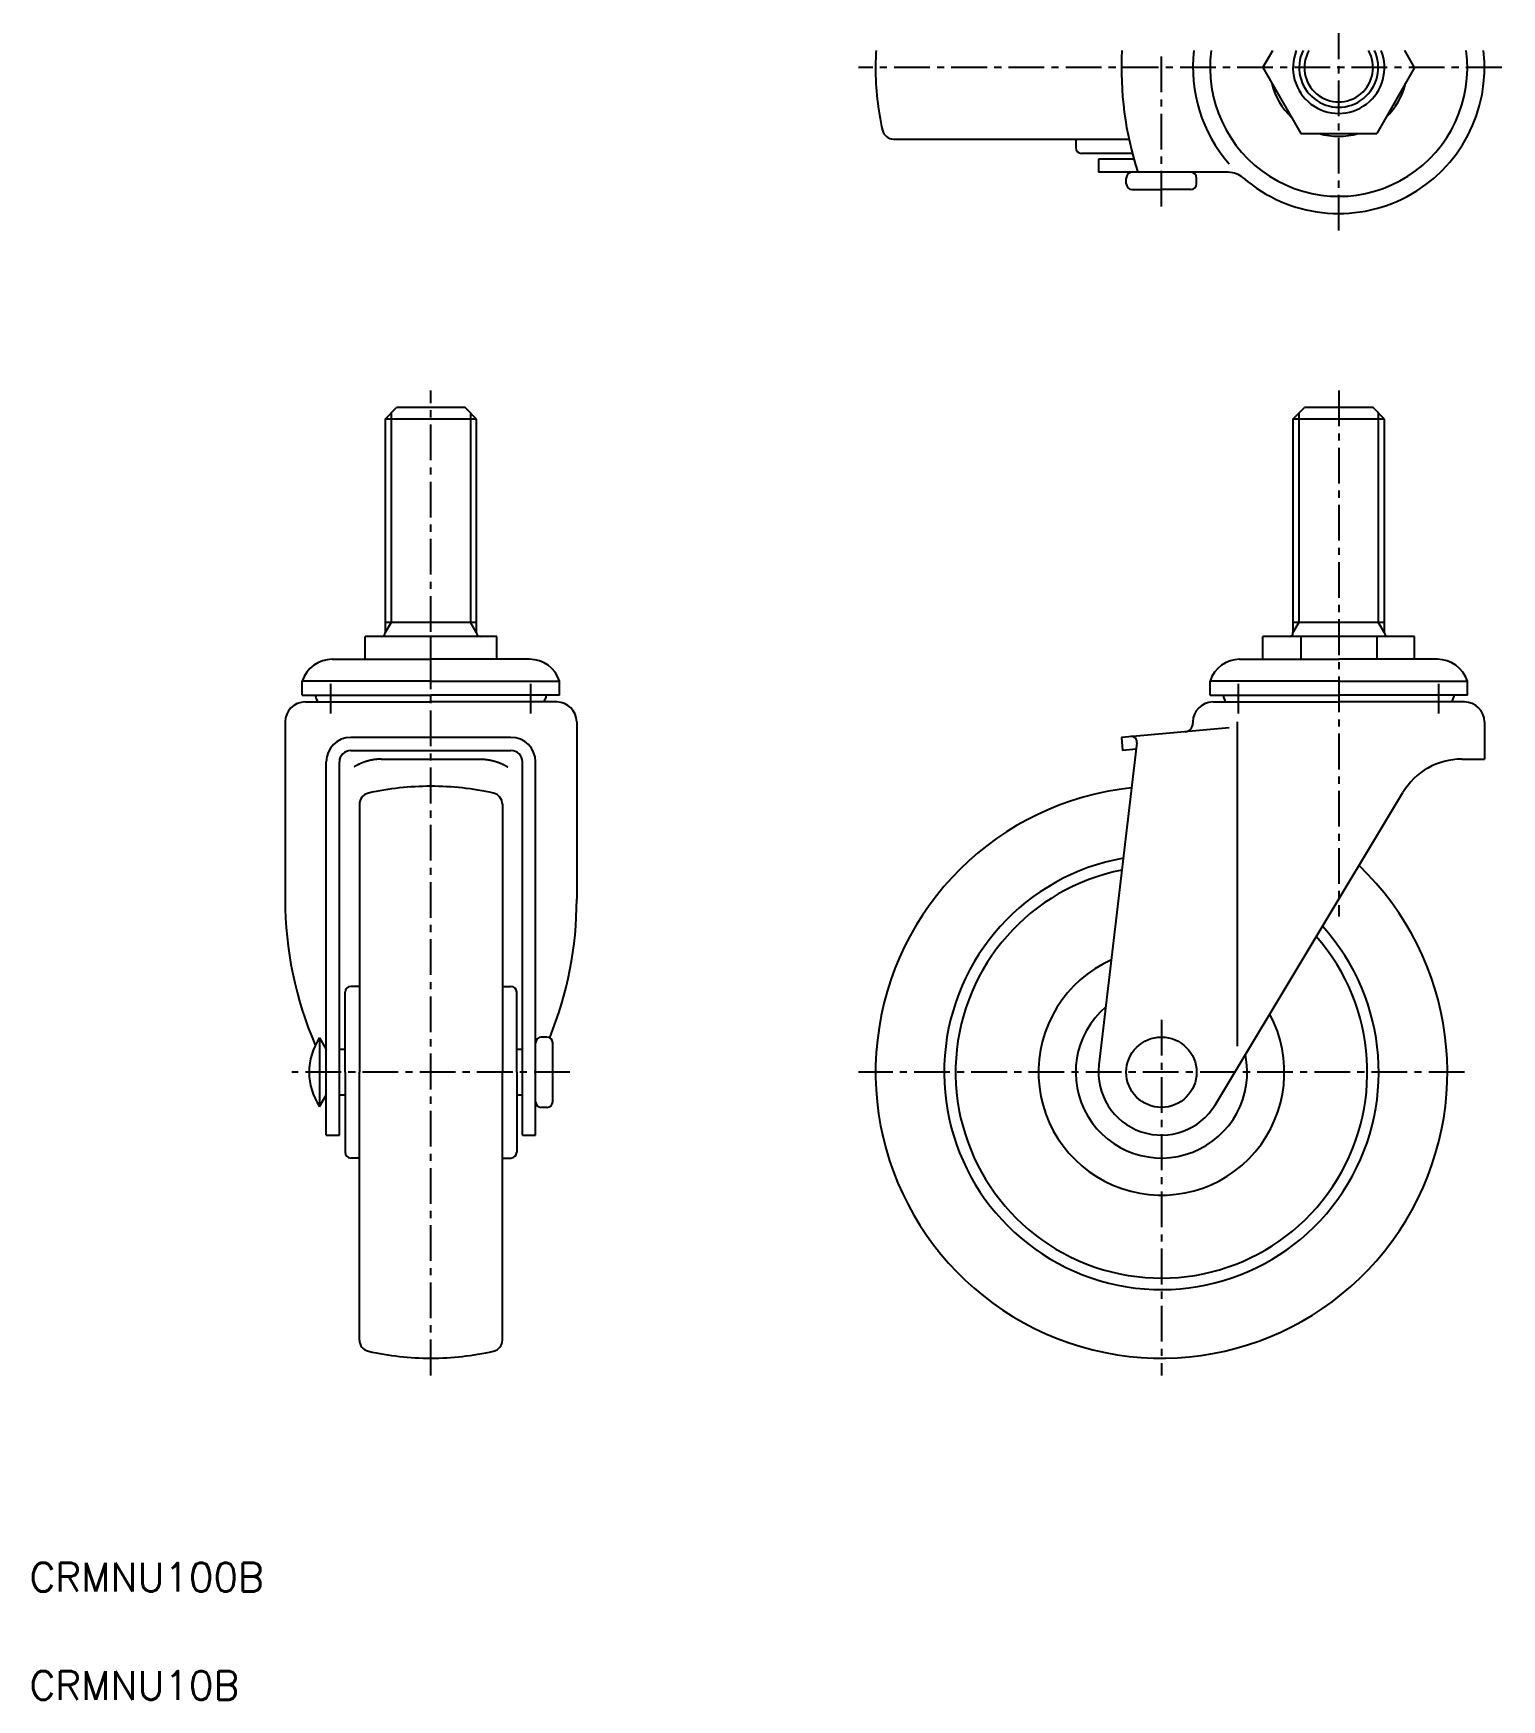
# Model space of a CAD drawing. Extents: x -32 to 224, y -26 to 265.
import ezdxf

# ---------------------------------------------------------------- set-up
doc = ezdxf.new("R2010")
doc.units = 0
doc.header["$LTSCALE"] = 5
doc.linetypes.add('CENTER', pattern=[2, 1.25, -0.25, 0.25, -0.25])
doc.layers.get('0').update_dxf_attribs({"linetype": 'CONTINUOUS'})
doc.layers.add('CENTER', color=1, linetype='CENTER')
doc.styles.get("Standard").update_dxf_attribs({"font": 'txt.shx'})

msp = doc.modelspace()

# ---------------------------------------------------------------- linework, layer by layer
at = {"color": 7, "linetype": 'CONTINUOUS'}
for p, q in [((182.569314, 259.469485), (184.301365, 262.469485)), ((209.127427, 259.469485), (207.395376, 262.469485)), ((182.569314, 259.469485), (189.208842, 247.969485)), ((209.127427, 259.469485), (202.487899, 247.969485)), ((189.208842, 247.969485), (202.487899, 247.969485)), ((118.010885, 246.969485), (127.84837, 246.969485)), ((127.84837, 246.969485), (159.164897, 246.969485)), ((149.84837, 246.969485), (149.84837, 245.469485)), ((159.75362, 244.469485), (150.84837, 244.469485)), ((160.021041, 243.469485), (153.84837, 243.469485)), ((153.84837, 243.469485), (153.84837, 241.169485)), ((176.536198, 241.169485), (153.84837, 241.169485)), ((158.69837, 239.169485), (158.69837, 240.169485)), ((170.99837, 239.169485), (170.99837, 240.169485)), ((159.69837, 238.169485), (164.84837, 238.169485)), ((169.99837, 238.169485), (164.84837, 238.169485)), ((29.091661, 198.024168), (31.091661, 200.024168)), ((43.091661, 200.024168), (31.091661, 200.024168)), ((45.091661, 198.024168), (43.091661, 200.024168)), ((187.84837, 198.024168), (189.84837, 200.024168)), ((201.84837, 200.024168), (189.84837, 200.024168)), ((203.84837, 198.024168), (201.84837, 200.024168)), ((29.091661, 198.024168), (29.091661, 160.624168)), ((45.091661, 198.024168), (29.091661, 198.024168)), ((45.091661, 160.624168), (45.091661, 198.024168)), ((203.84837, 198.024168), (187.84837, 198.024168)), ((187.84837, 198.024168), (187.84837, 160.624168)), ((203.84837, 160.624168), (203.84837, 198.024168)), ((29.091661, 162.499113), (45.091661, 162.499113)), ((187.84837, 162.499113), (203.84837, 162.499113)), ((25.591661, 156.024168), (25.591661, 160.024168)), ((48.591661, 160.024168), (25.591661, 160.024168)), ((37.091661, 156.024168), (37.091661, 160.024168)), ((48.591661, 156.024168), (48.591661, 160.024168)), ((182.569314, 156.024168), (182.569314, 160.024168)), ((209.127427, 160.024168), (182.569314, 160.024168)), ((189.208842, 160.024168), (189.208842, 156.024168)), ((202.487899, 160.024168), (202.487899, 156.024168)), ((209.127427, 156.024168), (209.127427, 160.024168)), ((19.82234, 156.024168), (37.091661, 156.024168)), ((54.360983, 156.024168), (37.091661, 156.024168)), ((178.579049, 156.024168), (195.84837, 156.024168)), ((213.117692, 156.024168), (195.84837, 156.024168)), ((14.591661, 149.724168), (14.591661, 152.224168)), ((37.091661, 152.224168), (14.591661, 152.224168)), ((37.091661, 152.224168), (59.591661, 152.224168)), ((59.591661, 149.724168), (59.591661, 152.224168)), ((195.84837, 152.224168), (173.34837, 152.224168)), ((173.34837, 149.724168), (173.34837, 152.224168)), ((195.84837, 152.224168), (218.34837, 152.224168)), ((218.34837, 149.724168), (218.34837, 152.224168)), ((14.591661, 149.724168), (37.091661, 149.724168)), ((59.591661, 149.724168), (37.091661, 149.724168)), ((173.34837, 149.724168), (195.84837, 149.724168)), ((218.34837, 149.724168), (195.84837, 149.724168)), ((15.091661, 148.568168), (37.091661, 148.568168)), ((59.091661, 148.568168), (37.091661, 148.568168)), ((173.84837, 148.568168), (195.84837, 148.568168)), ((217.84837, 148.568168), (195.84837, 148.568168)), ((11.591661, 145.068168), (11.591661, 114.063188)), ((62.591661, 145.068168), (62.591661, 114.063188)), ((176.664784, 144.020783), (157.84837, 142.37456)), ((170.34837, 145.068168), (170.34837, 144.842665)), ((178.089992, 145.068168), (178.089992, 88.391491)), ((221.34837, 145.068168), (221.34837, 138.568168)), ((51.091661, 142.37456), (23.091661, 142.37456)), ((23.091661, 140.083312), (51.091661, 140.083312)), ((160.563277, 141.404238), (153.9241, 85.116698)), ((157.84837, 142.37456), (158.048829, 140.083312)), ((160.432066, 140.291819), (158.048829, 140.083312)), ((18.791661, 72.828168), (18.791661, 138.07456)), ((21.091661, 72.828168), (21.091661, 138.083312)), ((28.411661, 138.568168), (45.771661, 138.568168)), ((53.091661, 72.828168), (53.091661, 138.083312)), ((55.391661, 72.828168), (55.391661, 138.07456)), ((217.361721, 138.568168), (221.34837, 138.568168)), ((174.277211, 78.16275), (207.075714, 132.748625)), ((24.591661, 130.665653), (24.591661, 120.828168)), ((49.591661, 130.665653), (49.591661, 120.828168)), ((24.591661, 120.828168), (24.591661, 83.828168)), ((49.591661, 120.828168), (49.591661, 83.828168)), ((22.091661, 83.828168), (22.091661, 97.828168)), ((24.591661, 98.828168), (23.091661, 98.828168)), ((49.591661, 98.828168), (51.091661, 98.828168)), ((52.091661, 83.828168), (52.091661, 97.828168)), ((17.636961, 89.828168), (17.636961, 77.828168)), ((17.636961, 89.828168), (18.791661, 87.828168)), ((22.091661, 87.828168), (21.091661, 87.828168)), ((53.091661, 87.828168), (52.091661, 87.828168)), ((57.391661, 89.978168), (56.391661, 89.978168)), ((58.391661, 78.678168), (58.391661, 88.978168)), ((22.091661, 83.828168), (22.091661, 69.828168)), ((24.591661, 46.828168), (24.591661, 83.828168)), ((49.591661, 46.828168), (49.591661, 83.828168)), ((52.091661, 83.828168), (52.091661, 69.828168)), ((17.636961, 77.828168), (18.791661, 79.828168)), ((22.091661, 79.828168), (21.091661, 79.828168)), ((53.091661, 79.828168), (52.091661, 79.828168)), ((57.391661, 77.678168), (56.391661, 77.678168)), ((18.791661, 72.828168), (21.091661, 72.828168)), ((53.091661, 72.828168), (55.391661, 72.828168)), ((24.591661, 68.828168), (23.091661, 68.828168)), ((49.591661, 68.828168), (51.091661, 68.828168)), ((24.591661, 36.990683), (24.591661, 46.828168)), ((49.591661, 36.990683), (49.591661, 46.828168))]:
    msp.add_line(p, q, dxfattribs=at)
at = {"color": 3, "linetype": 'CONTINUOUS'}
for p, q in [((30.174161, 162.499113), (30.174161, 199.106668)), ((44.009161, 199.106668), (44.009161, 162.499113)), ((188.93087, 162.499113), (188.93087, 199.106668)), ((202.76587, 199.106668), (202.76587, 162.499113)), ((29.091661, 160.624168), (30.174161, 162.499113)), ((45.091661, 160.624168), (44.009161, 162.499113)), ((187.84837, 160.624168), (188.93087, 162.499113)), ((203.84837, 160.624168), (202.76587, 162.499113))]:
    msp.add_line(p, q, dxfattribs=at)
at = {"color": 7, "linetype": 'CONTINUOUS'}
for points in [[(28.4117, 138.568, 0), (28.3739, 138.568, 0), (28.3361, 138.568, 0), (28.2983, 138.567, 0), (28.2606, 138.567, 0), (28.2228, 138.566, 0), (28.185, 138.565, 0), (28.1472, 138.564, 0), (28.1095, 138.563, 0), (28.0717, 138.561, 0), (28.034, 138.56, 0), (27.9962, 138.558, 0), (27.9584, 138.556, 0), (27.9207, 138.554, 0), (27.8829, 138.552, 0), (27.8452, 138.55, 0), (27.8074, 138.547, 0), (27.7697, 138.544, 0), (27.732, 138.541, 0), (27.6942, 138.538, 0), (27.6565, 138.535, 0), (27.6188, 138.532, 0), (27.5811, 138.528, 0), (27.5434, 138.524, 0), (27.5056, 138.52, 0), (27.4679, 138.516, 0), (27.4303, 138.512, 0), (27.3926, 138.508, 0), (27.3549, 138.503, 0), (27.3172, 138.498, 0), (27.2796, 138.494, 0), (27.2419, 138.489, 0), (27.2043, 138.483, 0), (27.1666, 138.478, 0), (27.129, 138.472, 0), (27.0914, 138.467, 0), (27.0537, 138.461, 0), (27.0161, 138.455, 0), (26.9785, 138.449, 0), (26.941, 138.442, 0), (26.9034, 138.436, 0), (26.8658, 138.429, 0), (26.8283, 138.422, 0), (26.7907, 138.415, 0), (26.7532, 138.408, 0), (26.7157, 138.4, 0), (26.6781, 138.393, 0), (26.6407, 138.385, 0), (26.6032, 138.377, 0), (26.5657, 138.369, 0), (26.5282, 138.361, 0), (26.4908, 138.353, 0), (26.4533, 138.344, 0), (26.4159, 138.336, 0), (26.3785, 138.327, 0), (26.3411, 138.318, 0), (26.3037, 138.309, 0), (26.2664, 138.299, 0), (26.229, 138.29, 0), (26.1917, 138.28, 0), (26.1543, 138.27, 0), (26.117, 138.26, 0), (26.0797, 138.25, 0), (26.0425, 138.24, 0), (26.0052, 138.229, 0), (25.968, 138.219, 0), (25.9307, 138.208, 0), (25.8935, 138.197, 0), (25.8563, 138.186, 0), (25.8192, 138.174, 0), (25.782, 138.163, 0), (25.7449, 138.151, 0), (25.7077, 138.14, 0), (25.6706, 138.128, 0), (25.6335, 138.115, 0), (25.5965, 138.103, 0), (25.5594, 138.091, 0), (25.5224, 138.078, 0), (25.4854, 138.065, 0), (25.4484, 138.052, 0), (25.4114, 138.039, 0), (25.3745, 138.026, 0), (25.3375, 138.013, 0), (25.3006, 137.999, 0), (25.2637, 137.985, 0), (25.2269, 137.971, 0), (25.19, 137.957, 0), (25.1532, 137.943, 0), (25.1164, 137.929, 0), (25.0796, 137.914, 0), (25.0429, 137.9, 0), (25.0061, 137.885, 0), (24.9694, 137.87, 0), (24.9327, 137.854, 0), (24.8961, 137.839, 0), (24.8594, 137.824, 0), (24.8228, 137.808, 0), (24.7862, 137.792, 0), (24.7497, 137.776, 0), (24.7131, 137.76, 0), (24.6766, 137.744, 0), (24.6401, 137.727, 0), (24.6037, 137.71, 0), (24.5672, 137.694, 0), (24.5308, 137.677, 0), (24.4944, 137.66, 0), (24.4581, 137.642, 0), (24.4217, 137.625, 0), (24.3854, 137.607, 0), (24.3491, 137.589, 0), (24.3129, 137.572, 0), (24.2767, 137.553, 0), (24.2405, 137.535, 0), (24.2043, 137.517, 0), (24.1682, 137.498, 0), (24.132, 137.48, 0), (24.096, 137.461, 0), (24.0599, 137.442, 0), (24.0239, 137.423, 0), (23.9879, 137.403, 0), (23.9519, 137.384, 0), (23.916, 137.364, 0), (23.8801, 137.344, 0), (23.8442, 137.324, 0), (23.8084, 137.304, 0), (23.7726, 137.284, 0), (23.7368, 137.263, 0), (23.701, 137.243, 0), (23.6653, 137.222, 0)], [(45.7717, 138.568, 0), (45.8094, 138.568, 0), (45.8472, 138.568, 0), (45.885, 138.567, 0), (45.9228, 138.567, 0), (45.9605, 138.566, 0), (45.9983, 138.565, 0), (46.0361, 138.564, 0), (46.0738, 138.563, 0), (46.1116, 138.561, 0), (46.1494, 138.56, 0), (46.1871, 138.558, 0), (46.2249, 138.556, 0), (46.2626, 138.554, 0), (46.3004, 138.552, 0), (46.3381, 138.55, 0), (46.3759, 138.547, 0), (46.4136, 138.544, 0), (46.4514, 138.541, 0), (46.4891, 138.538, 0), (46.5268, 138.535, 0), (46.5645, 138.532, 0), (46.6023, 138.528, 0), (46.64, 138.524, 0), (46.6777, 138.52, 0), (46.7154, 138.516, 0), (46.7531, 138.512, 0), (46.7908, 138.508, 0), (46.8284, 138.503, 0), (46.8661, 138.498, 0), (46.9038, 138.494, 0), (46.9414, 138.489, 0), (46.9791, 138.483, 0), (47.0167, 138.478, 0), (47.0543, 138.472, 0), (47.092, 138.467, 0), (47.1296, 138.461, 0), (47.1672, 138.455, 0), (47.2048, 138.449, 0), (47.2424, 138.442, 0), (47.2799, 138.436, 0), (47.3175, 138.429, 0), (47.3551, 138.422, 0), (47.3926, 138.415, 0), (47.4301, 138.408, 0), (47.4677, 138.4, 0), (47.5052, 138.393, 0), (47.5427, 138.385, 0), (47.5802, 138.377, 0), (47.6176, 138.369, 0), (47.6551, 138.361, 0), (47.6925, 138.353, 0), (47.73, 138.344, 0), (47.7674, 138.336, 0), (47.8048, 138.327, 0), (47.8422, 138.318, 0), (47.8796, 138.309, 0), (47.917, 138.299, 0), (47.9543, 138.29, 0), (47.9917, 138.28, 0), (48.029, 138.27, 0), (48.0663, 138.26, 0), (48.1036, 138.25, 0), (48.1409, 138.24, 0), (48.1781, 138.229, 0), (48.2154, 138.219, 0), (48.2526, 138.208, 0), (48.2898, 138.197, 0), (48.327, 138.186, 0), (48.3642, 138.174, 0), (48.4013, 138.163, 0), (48.4385, 138.151, 0), (48.4756, 138.14, 0), (48.5127, 138.128, 0), (48.5498, 138.115, 0), (48.5869, 138.103, 0), (48.6239, 138.091, 0), (48.6609, 138.078, 0), (48.6979, 138.065, 0), (48.7349, 138.052, 0), (48.7719, 138.039, 0), (48.8089, 138.026, 0), (48.8458, 138.013, 0), (48.8827, 137.999, 0), (48.9196, 137.985, 0), (48.9564, 137.971, 0), (48.9933, 137.957, 0), (49.0301, 137.943, 0), (49.0669, 137.929, 0), (49.1037, 137.914, 0), (49.1404, 137.9, 0), (49.1772, 137.885, 0), (49.2139, 137.87, 0), (49.2506, 137.854, 0), (49.2872, 137.839, 0), (49.3239, 137.824, 0), (49.3605, 137.808, 0), (49.3971, 137.792, 0), (49.4336, 137.776, 0), (49.4702, 137.76, 0), (49.5067, 137.744, 0), (49.5432, 137.727, 0), (49.5797, 137.71, 0), (49.6161, 137.694, 0), (49.6525, 137.677, 0), (49.6889, 137.66, 0), (49.7253, 137.642, 0), (49.7616, 137.625, 0), (49.7979, 137.607, 0), (49.8342, 137.589, 0), (49.8704, 137.572, 0), (49.9067, 137.553, 0), (49.9429, 137.535, 0), (49.979, 137.517, 0), (50.0152, 137.498, 0), (50.0513, 137.48, 0), (50.0874, 137.461, 0), (50.1234, 137.442, 0), (50.1594, 137.423, 0), (50.1954, 137.403, 0), (50.2314, 137.384, 0), (50.2673, 137.364, 0), (50.3032, 137.344, 0), (50.3391, 137.324, 0), (50.375, 137.304, 0), (50.4108, 137.284, 0), (50.4465, 137.263, 0), (50.4823, 137.243, 0), (50.518, 137.222, 0)]]:
    msp.add_polyline3d(points, dxfattribs=at)
msp.add_circle((164.84837, 83.828168), 6.15, dxfattribs=at)
for centre, radius, start, end in [((164.84837, 259.469485), 50, 176.560187, 180), ((217.84837, 259.469485), 60, 177.134016, 197.758164), ((195.84837, 259.469485), 25.5, 173.243673, 221.21021), ((195.84837, 259.469485), 22.5, 172.337744, 7.662256), ((195.84837, 259.469485), 25.5, 229.10689, 6.756327), ((195.84837, 259.469485), 12, 165.522488, 166.597842), ((195.84837, 259.469485), 8, 157.975687, 22.024313), ((195.84837, 259.469485), 6, 150, 30), ((195.84837, 259.469485), 12, 13.402158, 14.477512), ((164.84837, 259.469485), 50, 180, 192.635625), ((195.84837, 259.469485), 12, 193.402158, 226.597842), ((195.84837, 259.469485), 12, 313.402158, 346.597842), ((118.010885, 248.969485), 2, 192.635625, 270), ((195.84837, 259.469485), 12, 253.402158, 286.597842), ((150.84837, 245.469485), 1, 180, 270), ((159.69837, 240.169485), 1, 90, 180), ((159.69837, 239.169485), 1, 180, 270), ((169.99837, 240.169485), 1, 0, 90), ((169.99837, 239.169485), 1, 270, 0), ((176.536198, 237.169485), 4, 49.10689, 90), ((28.491661, 160.624168), 0.6, 270, 0), ((45.691661, 160.624168), 0.6, 180, 270), ((187.24837, 160.624168), 0.6, 270, 0), ((204.44837, 160.624168), 0.6, 180, 270), ((19.82234, 150.524168), 5.5, 90, 161.995547), ((54.360983, 150.524168), 5.5, 18.004453, 90), ((178.579049, 150.524168), 5.5, 90, 161.995547), ((213.117692, 150.524168), 5.5, 18.004453, 90), ((19.591661, 150.246168), 2.778, 190.830546, 217.159194), ((54.591661, 150.246168), 2.778, 322.840806, 349.169454), ((178.34837, 150.246168), 2.778, 190.830546, 217.159194), ((213.34837, 150.246168), 2.778, 322.840806, 349.169454), ((15.091661, 145.068168), 3.5, 90, 180), ((59.091661, 145.068168), 3.5, 0, 90), ((173.84837, 145.068168), 3.5, 90, 180), ((217.84837, 145.068168), 3.5, 0, 90), ((168.84837, 144.842665), 1.5, 275, 0), ((23.091661, 138.07456), 4.3, 90, 180), ((23.091661, 138.083312), 2, 90, 180), ((51.091661, 138.07456), 4.3, 0, 90), ((51.091661, 138.083312), 2, 0, 90), ((159.570162, 141.521378), 1, 353.272981, 95), ((217.361721, 126.568168), 12, 90, 149), ((26.591661, 130.665653), 2, 102.635625, 180), ((37.091661, 83.828168), 50, 90, 102.635625), ((37.091661, 83.828168), 50, 77.364375, 90), ((47.591661, 130.665653), 2, 0, 77.364375), ((164.84837, 83.828168), 50, 95.982014, 46.290967), ((164.84837, 83.828168), 38, 100.09943, 42.173551), ((164.84837, 83.828168), 36, 101.064572, 41.208409), ((75.854227, 114.063188), 64.262565, 180, 203.40366), ((-1.670904, 114.063188), 64.262565, 337.876449, 0), ((164.84837, 83.828168), 21.5, 114.045306, 28.227675), ((23.091661, 97.828168), 1, 90, 180), ((51.091661, 97.828168), 1, 0, 90), ((164.84837, 83.828168), 15, 130.439553, 11.833428), ((26.369761, 83.828168), 10.595367, 145.508412, 214.491588), ((56.391661, 88.978168), 1, 90, 180), ((57.391661, 88.978168), 1, 0, 90), ((164.84837, 83.828168), 11, 173.272981, 329), ((56.391661, 78.678168), 1, 180, 270), ((57.391661, 78.678168), 1, 270, 0), ((23.091661, 69.828168), 1, 180, 270), ((51.091661, 69.828168), 1, 270, 0), ((26.591661, 36.990683), 2, 180, 257.364375), ((37.091661, 83.828168), 50, 257.364375, 270), ((37.091661, 83.828168), 50, 270, 282.635625), ((47.591661, 36.990683), 2, 282.635625, 0)]:
    msp.add_arc(centre, radius, start, end, dxfattribs=at)
at = {"color": 3, "linetype": 'CONTINUOUS'}
msp.add_arc((195.84837, 259.469485), 6.9175, 154.298499, 25.701501, dxfattribs=at)
at = {"layer": 'CENTER', "color": 1, "linetype": 'CENTER'}
for p, q in [((195.84837, 230.969485), (195.84837, 265.469485)), ((164.84837, 235.169485), (164.84837, 262.469485)), ((224.34837, 259.469485), (111.84837, 259.469485)), ((37.091661, 30.828168), (37.091661, 203.024168)), ((195.84837, 203.024168), (195.84837, 111.063188)), ((19.591661, 146.568168), (19.591661, 151.724168)), ((54.591661, 146.568168), (54.591661, 151.724168)), ((178.34837, 146.568168), (178.34837, 151.724168)), ((213.34837, 146.568168), (213.34837, 151.724168)), ((164.84837, 92.978168), (164.84837, 30.828168)), ((61.391661, 83.828168), (12.791661, 83.828168)), ((217.84837, 83.828168), (111.84837, 83.828168))]:
    msp.add_line(p, q, dxfattribs=at)

# ---------------------------------------------------------------- texts
for s, p in [('CRMNU100B', (-33.082479, -6.966422)), ('CRMNU10B', (-33.082479, -25.877983))]:
    msp.add_text(s, height=5).set_placement(p)

doc.saveas('drawing.dxf')
